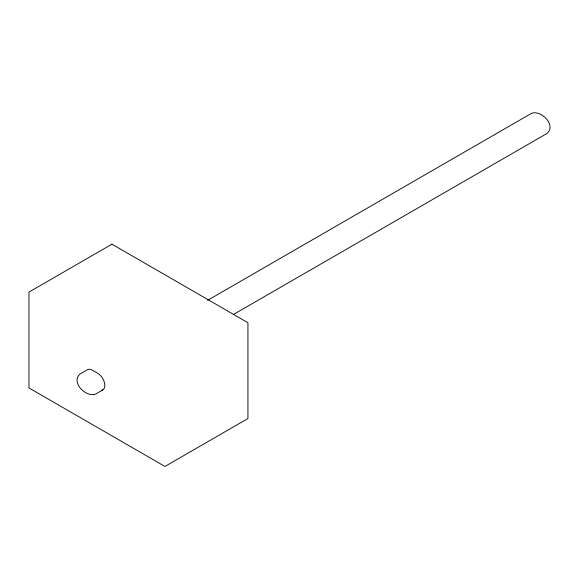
<?xml version="1.0" encoding="UTF-8"?>
<svg xmlns="http://www.w3.org/2000/svg" width="579" height="579" viewBox="0 0 579 579"><rect width="100%" height="100%" fill="white"/><g stroke="black" fill="none" stroke-linecap="round" stroke-linejoin="round"><path stroke-width="0.87" d="M207.615 300.327L531.508 113.332C541.039 109.59 556.824 125.404 546.873 133.532L233.149 314.658M102.794 389.92L95.578 394.089C86.047 397.824 70.269 382.017 80.213 373.882L87.429 369.72A9.814 5.667 60 0 1 92.336 370.205L97.887 373.412A9.814 5.667 60 0 1 104.589 383.218A9.814 5.667 60 0 1 101.354 390.362M111.935 244.193L28.95 292.106L28.95 387.93L164.95 466.45L247.935 418.537L247.935 322.713L111.935 244.193"/></g></svg>
